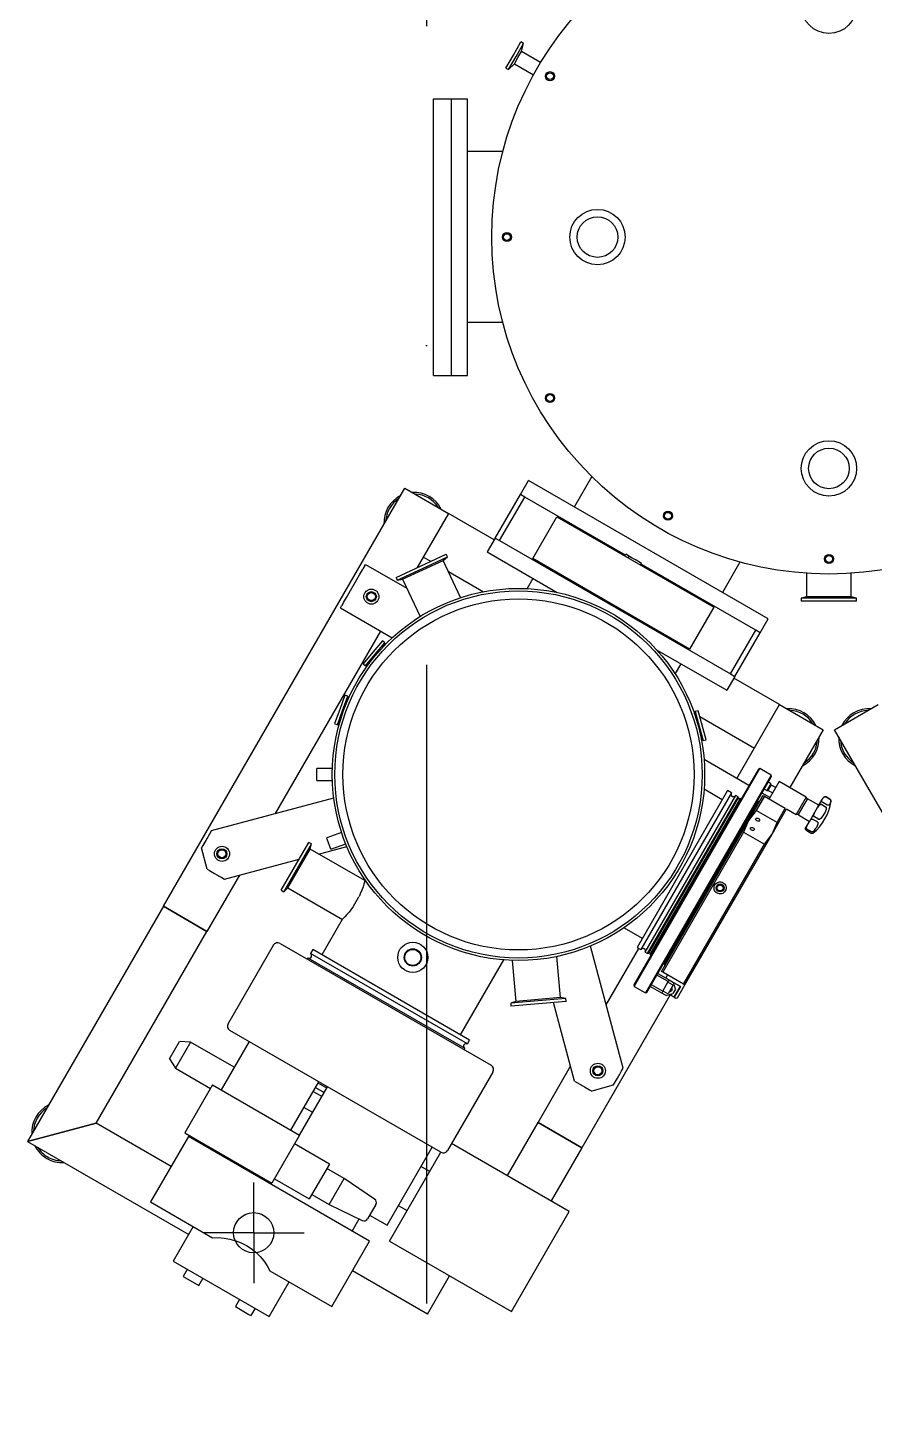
# Model space of a CAD drawing. Header units: millimetres. Extents: x -15291 to 293567, y -98510 to 49398.
# Drawn here: x 25118 to 25960, y 19969 to 21335 of the extents above; entities that cross this region are included whole.
import ezdxf

# ---------------------------------------------------------------- set-up
doc = ezdxf.new("R2010")
doc.units = ezdxf.units.MM
doc.header["$LTSCALE"] = 50
doc.header["$MEASUREMENT"] = 0
for name, pattern in [('AUSGEZOGEN', [0]), ('GEN7A', [6.875, 4.75, -0.875, 0.375, -0.875]), ('STRICHPUNKT', [25.4, 12.7, -6.35, 0, -6.35])]:
    doc.linetypes.add(name, pattern=pattern)
doc.layers.get('0').update_dxf_attribs({"linetype": 'AUSGEZOGEN'})
doc.layers.add('7A', color=4, linetype='GEN7A')
doc.layers.add('AXEN', color=3, linetype='STRICHPUNKT')
doc.layers.add('AM_VIS', color=7, linetype='CONTINUOUS', lineweight=30)

msp = doc.modelspace()

# ---------------------------------------------------------------- linework, layer by layer
at = {"color": 0}
msp.add_circle((25343.2, 20136.4), 20, dxfattribs=at)
at = {"layer": '7A', "color": 0}
for q in [(25343.2, 20186.4), (25293.2, 20136.4), (25343.2, 20086.4), (25393.2, 20136.4)]:
    msp.add_line((25343.2, 20136.4), q, dxfattribs=at)
at = {"layer": 'AM_VIS'}
for p, q in [((25601.3, 21307.4), (25608.8, 21320.4)), ((25603.9, 21305.9), (25611.4, 21318.9)), ((25611.4, 21318.9), (25608.8, 21320.4)), ((25609.2, 21310.9), (25611.4, 21318.9)), ((25593.8, 21294.4), (25601.3, 21307.4)), ((25596.4, 21292.9), (25603.9, 21305.9)), ((25602.2, 21298.8), (25605.7, 21304.9)), ((25605.7, 21304.9), (25609.2, 21310.9)), ((25628.2, 21300), (25609.2, 21310.9)), ((25593.8, 21294.4), (25596.4, 21292.9)), ((25596.4, 21292.9), (25602.2, 21298.8)), ((25602.2, 21298.8), (25621.2, 21287.8)), ((25521.8, 20988.9), (25521.8, 21263.9)), ((25521.8, 21263.9), (25539.8, 21263.9)), ((25539.8, 20988.9), (25539.8, 21263.9)), ((25539.8, 20988.9), (25539.8, 21263.9)), ((25539.8, 21263.9), (25555.8, 21263.9)), ((25555.8, 20988.9), (25555.8, 21263.9)), ((25590.7, 21211.4), (25555.8, 21211.4)), ((25590.7, 21041.4), (25555.8, 21041.4)), ((25521.8, 20988.9), (25539.8, 20988.9)), ((25539.8, 20988.9), (25555.8, 20988.9)), ((25675.8, 20891.7), (25679.1, 20888.3)), ((25675.8, 20891.7), (25675.8, 20891.7)), ((25253.4, 20461), (25493.4, 20876.6)), ((25493.4, 20876.6), (25536.7, 20851.6)), ((25493.4, 20876.6), (25536.7, 20851.6)), ((25608.2, 20870.4), (25616.2, 20884.3)), ((25854.3, 20746.8), (25616.2, 20884.3)), ((25679.1, 20888.3), (25661.6, 20858)), ((25583.2, 20827.1), (25608.2, 20870.4)), ((25587.5, 20824.6), (25612.5, 20867.9)), ((25612.5, 20867.9), (25608.2, 20870.4)), ((25712.6, 20810.1), (25612.5, 20867.9)), ((25536.7, 20851.6), (25505.6, 20797.8)), ((25582.2, 20825.4), (25536.7, 20851.6)), ((25620.5, 20806.7), (25644.5, 20848.3)), ((25644.5, 20848.3), (25800.4, 20758.3)), ((25583.2, 20827.1), (25575.2, 20813.3)), ((25583.2, 20827.1), (25583.2, 20827.1)), ((25583.2, 20827.1), (25587.5, 20824.6)), ((25587.5, 20824.6), (25817, 20692.1)), ((25509.5, 20799.6), (25534.4, 20811.2)), ((25510.8, 20796.9), (25535.7, 20808.5)), ((25511.7, 20808.3), (25519.1, 20804.1)), ((25531.5, 20805), (25535.7, 20808.5)), ((25535.7, 20808.5), (25534.4, 20811.2)), ((25575.2, 20813.3), (25644.9, 20773)), ((25712.1, 20809.3), (25713.1, 20811)), ((25719.4, 20807.3), (25713.1, 20811)), ((25716, 20809.3), (25715, 20807.6)), ((25716, 20809.3), (25722.4, 20805.7)), ((25448.3, 20790.5), (25451.3, 20795.7)), ((25451.3, 20795.7), (25451.7, 20796.5)), ((25453.2, 20799.1), (25451.7, 20796.5)), ((25453.2, 20799.1), (25454.4, 20801)), ((25454.4, 20801), (25495.3, 20777.4)), ((25484.6, 20788), (25509.5, 20799.6)), ((25485.8, 20785.3), (25510.8, 20796.9)), ((25491.2, 20786.2), (25511.4, 20795.6)), ((25511.4, 20795.6), (25531.5, 20805)), ((25548.8, 20768), (25531.5, 20805)), ((25536.7, 20793.9), (25571.5, 20773.8)), ((25776.4, 20716.7), (25620.5, 20806.7)), ((25776.4, 20716.7), (25620.5, 20806.7)), ((25722.3, 20805.7), (25722.4, 20805.7)), ((25728.7, 20802), (25722.4, 20805.7)), ((25727.7, 20800.3), (25728.7, 20802)), ((25842, 20735.4), (25728.2, 20801.1)), ((25826.4, 20803.3), (25808.9, 20773)), ((25435.4, 20768.2), (25448.3, 20790.5)), ((25484.6, 20788), (25485.8, 20785.3)), ((25485.8, 20785.3), (25491.2, 20786.2)), ((25491.2, 20786.2), (25508.5, 20749.1)), ((25620.6, 20787), (25614.8, 20776.9)), ((25892.5, 20792.2), (25892.5, 20768.8)), ((25937, 20768.8), (25937, 20792.2)), ((25432.5, 20763.1), (25435.4, 20768.2)), ((25494.7, 20778.8), (25494.2, 20778)), ((25892.5, 20768.8), (25887.3, 20767.4)), ((25914.8, 20767.4), (25887.3, 20767.4)), ((25887.3, 20767.4), (25887.3, 20764.4)), ((25914.8, 20768.8), (25892.5, 20768.8)), ((25937, 20768.8), (25914.8, 20768.8)), ((25942.3, 20767.4), (25914.8, 20767.4)), ((25942.3, 20767.4), (25937, 20768.8)), ((25942.3, 20764.4), (25942.3, 20767.4)), ((25429.4, 20757.7), (25430.5, 20759.7)), ((25429.4, 20757.7), (25480.8, 20728)), ((25432, 20762.3), (25430.5, 20759.7)), ((25432, 20762.3), (25432.5, 20763.1)), ((25800.4, 20758.3), (25776.4, 20716.7)), ((25914.8, 20764.4), (25887.3, 20764.4)), ((25942.3, 20764.4), (25914.8, 20764.4)), ((25846.3, 20732.9), (25854.3, 20746.8)), ((25469.2, 20734.7), (25364.4, 20553.2)), ((25817, 20692.1), (25842, 20735.4)), ((25821.3, 20689.6), (25846.3, 20732.9)), ((25846.3, 20732.9), (25842, 20735.4)), ((25461.5, 20713.6), (25451.9, 20702.1)), ((25454.2, 20700.1), (25463.8, 20711.6)), ((25471.2, 20725), (25461.5, 20713.6)), ((25463.8, 20711.6), (25473.5, 20723.1)), ((25473.5, 20723.1), (25471.2, 20725)), ((25471.4, 20718.8), (25473.5, 20723.1)), ((25743.6, 20716), (25813.3, 20675.8)), ((25451.9, 20702.1), (25454.2, 20700.1)), ((25454.2, 20700.1), (25458.1, 20702.9)), ((25762, 20691.9), (25767.9, 20702)), ((25821.3, 20689.6), (25813.3, 20675.8)), ((25817, 20692.1), (25821.3, 20689.6)), ((25865.8, 20661.6), (25820.3, 20687.9)), ((25433.8, 20670.8), (25428.7, 20656.7)), ((25436.7, 20669.8), (25433.8, 20670.8)), ((25431.5, 20655.7), (25436.7, 20669.8)), ((25436.2, 20665), (25436.7, 20669.8)), ((25823.3, 20588), (25865.8, 20661.6)), ((25865.8, 20661.6), (25909.1, 20636.6)), ((25865.8, 20661.6), (25909.1, 20636.6)), ((25920.4, 20636.6), (25963.7, 20661.6)), ((25920.4, 20636.6), (25963.7, 20661.6)), ((25428.7, 20656.7), (25423.6, 20642.6)), ((25426.4, 20641.6), (25431.5, 20655.7)), ((25426.4, 20641.6), (25429.1, 20645.5)), ((25781, 20652.9), (25782, 20652.3)), ((25784.9, 20655.5), (25782, 20654.7)), ((25782, 20654.7), (25782, 20649.9)), ((25782, 20654.7), (25785.9, 20640.2)), ((25788.8, 20641), (25784.9, 20655.5)), ((25786.4, 20649.7), (25840.8, 20618.3)), ((25423.6, 20642.6), (25426.4, 20641.6)), ((25785.9, 20640.2), (25789.8, 20625.7)), ((25787.4, 20629.9), (25789.8, 20625.7)), ((25792.7, 20626.5), (25788.8, 20641)), ((25909.1, 20636.6), (25875.9, 20579.1)), ((26160.4, 20221), (25920.4, 20636.6)), ((25789.8, 20625.7), (25792.7, 20626.5)), ((25835.3, 20581.1), (25790.7, 20606.9)), ((25421.4, 20598.1), (25405.8, 20598.1)), ((25405.8, 20586.1), (25405.8, 20598.1)), ((25844.8, 20597.5), (25720.8, 20382.8)), ((25721.2, 20381.4), (25846.2, 20597.9)), ((25857.5, 20591.4), (25732.5, 20374.9)), ((25733.8, 20375.3), (25857.8, 20590)), ((25846.2, 20597.9), (25844.8, 20597.5)), ((25857.5, 20591.4), (25846.2, 20597.9)), ((25857.8, 20590), (25857.5, 20591.4)), ((25405.8, 20586.1), (25421.4, 20586.1)), ((25814.1, 20576), (25724.1, 20420.2)), ((25808.8, 20566.9), (25790.7, 20577.4)), ((25818, 20573.8), (25814.1, 20576)), ((25850.6, 20577.5), (25853.2, 20576)), ((25857.2, 20582.9), (25853.2, 20576)), ((25853.2, 20576), (25854.5, 20576.3)), ((25854.5, 20576.3), (25857.5, 20581.5)), ((25854.5, 20576.3), (25858.9, 20573.8)), ((25857.2, 20582.9), (25854.6, 20584.4)), ((25865.4, 20585.1), (25855.4, 20567.8)), ((25857.5, 20581.5), (25857.2, 20582.9)), ((25861.9, 20579), (25857.5, 20581.5)), ((25892.2, 20569.6), (25865.4, 20585.1)), ((25301.3, 20536.3), (25422.7, 20568.8)), ((25818, 20573.8), (25728, 20417.9)), ((25732.3, 20415.4), (25822.3, 20571.3)), ((25734.5, 20414.2), (25824.5, 20570)), ((25825, 20569.1), (25735.5, 20414.1)), ((25737.3, 20413.1), (25826.8, 20568.1)), ((25844, 20565.1), (25751, 20404)), ((25751.2, 20403.3), (25844.7, 20565.3)), ((25824.5, 20570), (25822.3, 20571.3)), ((25825, 20569.1), (25824.2, 20569.6)), ((25827.6, 20567.7), (25826.8, 20568.1)), ((25834.9, 20546.3), (25849.3, 20571.3)), ((25850.6, 20570.5), (25842.4, 20556.3)), ((25844.7, 20565.3), (25844, 20565.1)), ((25845.6, 20564.8), (25844.7, 20565.3)), ((25856.1, 20569.1), (25848.3, 20573.6)), ((25850.6, 20570.5), (25871.4, 20558.5)), ((25892.2, 20569.6), (25882.2, 20552.3)), ((25885, 20553), (25893, 20566.9)), ((25892.2, 20569.6), (25893, 20566.9)), ((25893, 20566.9), (25893.5, 20567.7)), ((25904.9, 20561.6), (25893.5, 20567.7)), ((25903.5, 20559.1), (25907.7, 20566.4)), ((25907.6, 20562.3), (25911.5, 20560)), ((25907.7, 20566.4), (25908.8, 20568.3)), ((25912.6, 20561.9), (25908.7, 20564.1)), ((25908.8, 20568.3), (25909.2, 20569)), ((25915.8, 20567.5), (25911.9, 20569.8)), ((25911.9, 20569.7), (25915.8, 20567.5)), ((25840.1, 20558.4), (25839.7, 20558.6)), ((25863.2, 20544.3), (25842.4, 20556.3)), ((25858.3, 20532.8), (25872.7, 20557.8)), ((25863.2, 20544.3), (25871.4, 20558.5)), ((25872.7, 20557.8), (25882.2, 20552.3)), ((25882.2, 20552.3), (25885, 20553)), ((25884.5, 20552.1), (25885, 20553)), ((25884.5, 20552.1), (25895.5, 20545.3)), ((25895.7, 20545.6), (25900.9, 20554.7)), ((25904.3, 20547.5), (25900.4, 20549.8)), ((25900.9, 20554.7), (25903.5, 20559.1)), ((25301.3, 20536.3), (25299.7, 20533.5)), ((25430.5, 20534.5), (25415.8, 20529.2)), ((25748.3, 20396.3), (25834.9, 20546.3)), ((25830, 20534.8), (25749.6, 20395.6)), ((25830, 20534.8), (25850.8, 20522.8)), ((25891.3, 20538), (25893.6, 20542.1)), ((25892.7, 20536.4), (25896.6, 20534.1)), ((25897.2, 20535.1), (25893.3, 20537.4)), ((25893.6, 20542.1), (25895.7, 20545.6)), ((25899.1, 20547.4), (25903, 20545.2)), ((25292.7, 20521.4), (25291.4, 20519.1)), ((25297.6, 20529.8), (25297, 20528.7)), ((25370.6, 20477), (25398.1, 20524.6)), ((25373.2, 20475.5), (25400.7, 20523.1)), ((25400.7, 20523.1), (25398.1, 20524.6)), ((25399.3, 20517.9), (25400.7, 20523.1)), ((25407.7, 20513), (25435.7, 20520.5)), ((25416.3, 20527.9), (25415.8, 20529.2)), ((25420, 20517.9), (25416.3, 20527.9)), ((25420, 20517.9), (25434.6, 20523.2)), ((25770.4, 20383.6), (25850.8, 20522.8)), ((25771.7, 20382.8), (25858.3, 20532.8)), ((25297.1, 20497.9), (25291.4, 20519.1)), ((25314.3, 20488), (25388.5, 20507.9)), ((25377.1, 20479.3), (25399.3, 20517.9)), ((25453.6, 20486.5), (25399.3, 20517.9)), ((25297.1, 20497.9), (25299.4, 20496.6)), ((25329, 20491.9), (25296.7, 20436)), ((25306.7, 20492.3), (25307.8, 20491.7)), ((25311.5, 20489.6), (25314.3, 20488)), ((25373.2, 20475.5), (25377.1, 20479.3)), ((25377.1, 20479.3), (25431.3, 20448)), ((25453.9, 20487.2), (25453.7, 20486.8)), ((25370.6, 20477), (25373.2, 20475.5)), ((25442.4, 20461.3), (25447.6, 20470.3)), ((25448.1, 20471.2), (25447.6, 20470.3)), ((25253.4, 20461), (25118.4, 20227.1)), ((25296.7, 20436), (25253.4, 20461)), ((25253.4, 20461), (25296.7, 20436)), ((25442.4, 20461.3), (25441.9, 20460.4)), ((25431.2, 20447.8), (25410.9, 20412.7)), ((25711.2, 20439.7), (25729.3, 20429.3)), ((25186.7, 20245.4), (25296.7, 20436)), ((25317.7, 20344.3), (25362.7, 20422.2)), ((25369.5, 20424.1), (25579.1, 20303.1)), ((25401.8, 20418), (25399.6, 20414.1)), ((25555.5, 20324.1), (25399.6, 20414.1)), ((25557.7, 20328), (25401.8, 20418)), ((25648, 20370.4), (25644.4, 20411.1)), ((25710.4, 20300.1), (25677.9, 20421.5)), ((25693.5, 20363.2), (25725.8, 20419.2)), ((25724.1, 20420.2), (25728, 20417.9)), ((25732.3, 20415.4), (25734.5, 20414.2)), ((25734.7, 20414.6), (25735.5, 20414.1)), ((25737.3, 20413.1), (25738.1, 20412.6)), ((25397.1, 20409.8), (25396.4, 20408.6)), ((25397.1, 20409.8), (25553, 20319.8)), ((25548.6, 20333.2), (25591.6, 20407.7)), ((25600.1, 20407.2), (25603.7, 20366.5)), ((25751, 20404), (25751.2, 20403.3)), ((25751.2, 20403.3), (25752.1, 20402.8)), ((25754.5, 20411), (25754.9, 20410.7)), ((25755.1, 20386.1), (25743.8, 20392.6)), ((25744.8, 20394.3), (25756.1, 20387.8)), ((25770.4, 20383.6), (25749.6, 20395.6)), ((25749.6, 20376.6), (25755.1, 20386.1)), ((25754.4, 20392.8), (25752.6, 20389.8)), ((25759.5, 20382.9), (25754.8, 20385.6)), ((25756.1, 20387.8), (25755.1, 20386.1)), ((25756.1, 20387.8), (25760.4, 20385.3)), ((25762.3, 20378.5), (25760.4, 20385.3)), ((25760.4, 20385.3), (25767.4, 20381.3)), ((25760.4, 20385.3), (25766.9, 20381.6)), ((25648, 20370.4), (25625.8, 20368.4)), ((25653.3, 20369.4), (25648, 20370.4)), ((25756.9, 20372.9), (25669.1, 20221)), ((25720.8, 20382.8), (25721.2, 20381.4)), ((25721.2, 20381.4), (25732.5, 20374.9)), ((25732.5, 20374.9), (25733.8, 20375.3)), ((25748.6, 20374.8), (25737.3, 20381.3)), ((25738.3, 20383.1), (25749.6, 20376.6)), ((25749.6, 20376.6), (25748.6, 20374.8)), ((25752.9, 20372.3), (25748.6, 20374.8)), ((25749.8, 20377), (25754.5, 20374.3)), ((25752.9, 20372.3), (25759.8, 20374.2)), ((25759.7, 20382.1), (25755.3, 20374.5)), ((25760.7, 20370.7), (25756.3, 20373.2)), ((25762.3, 20378.5), (25759.8, 20374.2)), ((25766.9, 20381.6), (25760.7, 20370.7)), ((25767.4, 20381.3), (25761.1, 20370.5)), ((25761.1, 20370.5), (25762.8, 20369.5)), ((25764.2, 20369.9), (25771.7, 20382.8)), ((25626, 20367), (25598.6, 20364.6)), ((25603.7, 20366.5), (25598.6, 20364.6)), ((25598.6, 20364.6), (25598.8, 20361.6)), ((25626.2, 20364), (25598.8, 20361.6)), ((25625.8, 20368.4), (25603.7, 20366.5)), ((25653.3, 20369.4), (25626, 20367)), ((25653.6, 20366.4), (25626.2, 20364)), ((25662.1, 20287.2), (25641.1, 20365.3)), ((25653.6, 20366.4), (25653.3, 20369.4)), ((25762.8, 20369.5), (25764.2, 20369.9)), ((25529.1, 20216.5), (25319.5, 20337.5)), ((25259.4, 20309.3), (25269.4, 20326.6)), ((25280.5, 20325.9), (25265.5, 20299.9)), ((25280.5, 20325.9), (25269.4, 20326.6)), ((25323.8, 20300.9), (25280.5, 20325.9)), ((25338.6, 20326.5), (25310.8, 20278.4)), ((25552.3, 20318.6), (25553, 20319.8)), ((25555.5, 20324.1), (25557.7, 20328)), ((25259.4, 20309.3), (25265.5, 20299.9)), ((25625.8, 20246), (25658.1, 20301.9)), ((25265.5, 20299.9), (25300.2, 20279.9)), ((25580.9, 20296.2), (25535.9, 20218.3)), ((25706, 20292.6), (25706.7, 20293.6)), ((25708.8, 20297.3), (25710.4, 20300.1)), ((25302.2, 20283.4), (25274.7, 20235.8)), ((25302.2, 20283.4), (25388.8, 20233.4)), ((25380.1, 20238.4), (25407.9, 20286.5)), ((25388.8, 20233.4), (25416.5, 20281.5)), ((25402.4, 20277), (25411.1, 20272)), ((25404.7, 20280.9), (25413.3, 20275.9)), ((25415.8, 20280.2), (25407.2, 20285.2)), ((25662.1, 20287.2), (25664.9, 20285.6)), ((25668.5, 20283.4), (25669.6, 20282.8)), ((25676.9, 20278.6), (25679.2, 20277.3)), ((25700.5, 20283), (25679.2, 20277.3)), ((25700.5, 20283), (25701.8, 20285.2)), ((25401.8, 20255.9), (25393.1, 20260.9)), ((25186.7, 20245.4), (25118.4, 20227.1)), ((25118.4, 20227.1), (25186.7, 20245.4)), ((25261.2, 20202.4), (25186.7, 20245.4)), ((25274.7, 20235.8), (25361.3, 20185.8)), ((25595.4, 20193.2), (25625.8, 20246)), ((25669.1, 20221), (25625.8, 20246)), ((25625.8, 20246), (25669.1, 20221)), ((25118.4, 20227.1), (25278.6, 20134.6)), ((25278.3, 20232), (25240.8, 20167.1)), ((25458.4, 20128), (25278.3, 20232)), ((25296.3, 20223.3), (25295.6, 20222)), ((25388.8, 20233.4), (25361.3, 20185.8)), ((25418.4, 20204.7), (25383.8, 20224.7)), ((25475.7, 20143.9), (25520.4, 20221.5)), ((25656.8, 20157.7), (25539.9, 20225.2)), ((25669.1, 20221), (25638.7, 20168.2)), ((25478.1, 20128.1), (25529.1, 20216.5)), ((25418.4, 20204.7), (25398.4, 20170.1)), ((25433.2, 20190.4), (25415.9, 20200.4)), ((25518.1, 20197.4), (25509.4, 20202.4)), ((25363.8, 20190.1), (25398.4, 20170.1)), ((25418.2, 20164.4), (25433.2, 20190.4)), ((25463.3, 20169.9), (25433.2, 20190.4)), ((25240.8, 20167.1), (25302.4, 20131.5)), ((25400.9, 20174.4), (25418.2, 20164.4)), ((25418.2, 20164.4), (25451, 20148.6)), ((25464.5, 20164.6), (25456.2, 20150.2)), ((25458.4, 20153.9), (25475.7, 20143.9)), ((25486.9, 20163.4), (25495.6, 20158.4)), ((25599.3, 20058.1), (25656.8, 20157.7)), ((25283.2, 20142.6), (25263.2, 20108)), ((25441.1, 20138), (25448, 20150.1)), ((25420.9, 20063.1), (25458.4, 20128)), ((25478.1, 20128.1), (25599.3, 20058.1)), ((25263.2, 20108), (25358.5, 20053)), ((25277, 20100), (25273, 20093)), ((25359.3, 20098.7), (25420.9, 20063.1)), ((25515.8, 20055.4), (25441.3, 20098.4)), ((25273, 20093), (25275.3, 20091.7)), ((25275.3, 20091.7), (25288.6, 20084)), ((25288.6, 20084), (25292.6, 20091)), ((25358.5, 20053), (25378.5, 20087.6)), ((25515.8, 20055.4), (25537.9, 20093.6)), ((25329.1, 20069.9), (25325.1, 20063)), ((25325.1, 20063), (25338.4, 20055.3)), ((25340.7, 20054), (25344.7, 20060.9)), ((25338.4, 20055.3), (25340.7, 20054))]:
    msp.add_line(p, q, dxfattribs=at)
for points in [[(25849.3, 20571.3), (25850.6, 20570.5)], [(25903.5, 20559.1), (25903.7, 20559.4), (25904.8, 20561), (25905.4, 20561.7), (25906.1, 20562.2), (25906.4, 20562.3), (25906.6, 20562.4), (25906.9, 20562.4), (25907.2, 20562.4), (25907.4, 20562.4), (25907.6, 20562.3)], [(25908.7, 20564.1), (25908.4, 20564.3), (25908.2, 20564.5), (25908, 20564.7), (25907.8, 20564.9), (25907.6, 20565), (25907.5, 20565.2), (25907.4, 20565.4), (25907.4, 20565.7), (25907.6, 20566.2), (25907.7, 20566.4)], [(25908.8, 20568.3), (25908.9, 20568.6), (25909.5, 20569.2), (25909.8, 20569.5), (25910.2, 20569.8), (25910.5, 20569.9), (25910.7, 20569.9), (25911, 20570), (25911.3, 20569.9), (25911.6, 20569.9), (25911.9, 20569.7)], [(25914.5, 20561.5), (25914.4, 20561.4), (25914.1, 20561.4), (25913.9, 20561.4), (25913.7, 20561.4), (25913.4, 20561.5), (25913.1, 20561.6), (25912.9, 20561.7), (25912.6, 20561.9)], [(25916.7, 20565.2), (25916.6, 20565.1), (25916.2, 20563.9), (25915.8, 20562.9), (25915.2, 20562.1), (25914.6, 20561.6), (25914.5, 20561.5)], [(25915.8, 20567.5), (25916.1, 20567.3), (25916.3, 20567.1), (25916.5, 20566.8), (25916.6, 20566.5), (25916.7, 20566.3), (25916.7, 20566), (25916.7, 20565.5), (25916.7, 20565.2)], [(25842.4, 20556.3), (25834.9, 20546.3)], [(25895.7, 20545.6), (25895.9, 20545.9), (25896.5, 20546.8), (25896.9, 20547.2), (25897.3, 20547.5), (25897.6, 20547.6), (25897.8, 20547.7), (25898.2, 20547.7), (25898.5, 20547.7), (25898.8, 20547.6), (25899.1, 20547.4)], [(25900.4, 20549.8), (25900.2, 20549.9), (25900, 20550.1), (25899.9, 20550.3), (25899.8, 20550.5), (25899.7, 20550.8), (25899.7, 20551), (25899.8, 20552.2), (25900.3, 20553.4), (25900.9, 20554.7)], [(25907.1, 20548.6), (25906.7, 20548.2), (25905.7, 20547.5), (25905.5, 20547.4), (25905.3, 20547.4), (25905, 20547.3), (25904.8, 20547.3), (25904.5, 20547.4), (25904.3, 20547.5)], [(25911.9, 20556.9), (25911.8, 20556.7), (25910.9, 20554.5), (25909.8, 20552.5), (25908.5, 20550.5), (25907.2, 20548.8), (25907.1, 20548.6)], [(25911.5, 20560), (25911.7, 20559.9), (25911.9, 20559.7), (25912, 20559.5), (25912.1, 20559.2), (25912.2, 20559), (25912.2, 20558.7), (25912.1, 20557.8), (25911.9, 20556.9), (25911.9, 20556.9)], [(25834.9, 20546.3), (25830, 20534.8)], [(25858.3, 20532.8), (25863.2, 20544.3)], [(25891.3, 20538), (25891.3, 20538), (25891.3, 20537.8), (25891.3, 20537.6), (25891.5, 20537.4), (25891.6, 20537.2), (25891.7, 20537.1), (25891.9, 20536.9), (25892.2, 20536.7), (25892.4, 20536.5), (25892.7, 20536.4)], [(25893.3, 20537.4), (25893, 20537.6), (25892.8, 20537.8), (25892.6, 20538.1), (25892.6, 20538.5), (25892.5, 20538.8), (25892.5, 20539.2), (25892.6, 20539.8), (25892.8, 20540.4), (25893.4, 20541.7), (25893.6, 20542.1)], [(25896.6, 20534.1), (25896.8, 20534), (25897.1, 20533.8), (25897.4, 20533.7), (25897.6, 20533.7), (25897.8, 20533.6), (25898, 20533.6), (25898.3, 20533.6), (25898.4, 20533.6)], [(25899.9, 20536.2), (25899.6, 20535.8), (25899, 20535.4), (25898.8, 20535.2), (25898.5, 20535.1), (25898.1, 20535), (25897.8, 20535), (25897.4, 20535), (25897.2, 20535.1)], [(25903.7, 20542.8), (25903.7, 20542.7), (25903.1, 20541.1), (25902.3, 20539.5), (25901.2, 20537.9), (25900, 20536.3), (25899.9, 20536.2)], [(25903, 20545.2), (25903.2, 20545), (25903.4, 20544.8), (25903.6, 20544.5), (25903.7, 20544.3), (25903.8, 20544), (25903.9, 20543.7), (25903.8, 20543.2), (25903.7, 20542.8)], [(25297, 20528.7), (25295.6, 20526.4), (25292.7, 20521.4)], [(25299.7, 20533.5), (25298.3, 20531), (25297.6, 20529.8)], [(25850.8, 20522.8), (25858.3, 20532.8)], [(25898.4, 20533.6), (25898.5, 20533.6), (25898.8, 20533.7), (25898.9, 20533.7)], [(25299.4, 20496.6), (25304.4, 20493.7), (25306.7, 20492.3)], [(25307.8, 20491.7), (25309, 20491), (25311.5, 20489.6)], [(25453.7, 20486.8), (25453.6, 20486.7), (25453.6, 20486.4), (25453.4, 20485.8), (25453.2, 20485.1), (25452.6, 20483), (25451.8, 20480.3), (25450.6, 20477.1), (25449.1, 20473.4), (25448.2, 20471.5), (25448.1, 20471.2)], [(25809.6, 20484.5), (25810.6, 20483.8), (25811.4, 20483), (25812, 20482), (25812.4, 20480.9), (25812.6, 20479.7), (25812.6, 20478.5), (25812.3, 20477.4), (25811.8, 20476.3), (25811.1, 20475.4), (25810.3, 20474.6), (25809.2, 20473.9), (25808.2, 20473.5), (25807, 20473.3), (25805.8, 20473.4), (25804.7, 20473.6), (25803.6, 20474.1), (25802.7, 20474.8), (25801.8, 20475.7), (25801.2, 20476.7), (25800.8, 20477.8), (25800.6, 20478.9), (25800.7, 20480.1), (25800.9, 20481.3), (25801.4, 20482.3), (25802.1, 20483.3), (25803, 20484.1), (25804, 20484.7), (25805.1, 20485.1), (25806.2, 20485.3), (25807.4, 20485.3), (25808.6, 20485), (25809.6, 20484.5)], [(25441.9, 20460.4), (25441.7, 20460.2), (25440.5, 20458.4), (25438.1, 20455.3), (25435.9, 20452.7), (25433.9, 20450.6), (25432.4, 20449.1), (25431.9, 20448.5), (25431.5, 20448.1), (25431.2, 20447.9), (25431.2, 20447.8)], [(25749.6, 20395.6), (25748.3, 20396.3)], [(25771.7, 20382.8), (25770.4, 20383.6)], [(25701.8, 20285.2), (25704.7, 20290.2), (25706, 20292.6)], [(25706.7, 20293.6), (25707.3, 20294.8), (25708.8, 20297.3)], [(25664.9, 20285.6), (25667.4, 20284.1), (25668.5, 20283.4)], [(25669.6, 20282.8), (25671.9, 20281.5), (25676.9, 20278.6)], [(25302.4, 20131.5), (25307.9, 20131.6), (25313.8, 20131.2), (25319.6, 20130.2), (25325.3, 20128.5), (25330.7, 20126.4), (25335.9, 20123.8), (25340.7, 20120.6), (25345.3, 20117), (25349.5, 20112.9), (25353.3, 20108.4), (25356.6, 20103.5), (25359.3, 20098.7)]]:
    msp.add_lwpolyline(points, dxfattribs=at)
for centre, radius in [((25914.8, 21126.4), 335), ((25914.8, 21356.4), 27.5), ((25637.6, 21286.4), 4.5), ((25637.6, 21286.4), 3.4), ((25684.8, 21126.4), 27.5), ((25684.8, 21126.4), 20.2), ((25594.8, 21126.4), 4.5), ((25594.8, 21126.4), 3.4), ((25637.6, 20966.4), 4.5), ((25637.6, 20966.4), 3.4), ((25914.8, 20896.4), 27.5), ((25914.8, 20896.4), 20.2), ((25754.8, 20849.3), 4.5), ((25754.8, 20849.3), 3.4), ((25914.8, 20806.4), 4.5), ((25914.8, 20806.4), 3.4), ((25606.3, 20592.1), 185), ((25606.3, 20592.1), 182.5), ((25606.3, 20592.1), 174.5), ((25460.1, 20768.9), 7.5), ((25460.1, 20768.9), 5), ((25460.1, 20768.9), 4), ((25311.7, 20513.2), 7.5), ((25311.6, 20513.2), 5), ((25311.6, 20513.2), 4), ((25806.6, 20479.3), 4), ((25806.6, 20479.3), 3), ((25501.3, 20410.2), 15), ((25501.3, 20410.2), 8.6), ((25501.3, 20410.2), 8), ((25685.2, 20297.5), 7.5), ((25685.2, 20297.5), 5), ((25685.2, 20297.5), 4)]:
    msp.add_circle(centre, radius, dxfattribs=at)
for centre, radius, start, end in [((25502.6, 20842.5), 30, 116.4427, 183.5573), ((25502.6, 20842.5), 28.3, 122.2234, 177.7766), ((25502.6, 20842.5), 30, 26.4427, 93.5573), ((25502.6, 20842.5), 28.3, 32.2234, 87.7766), ((25875, 20627.5), 30, 26.4427, 93.5573), ((25954.6, 20627.5), 30, 86.4427, 153.5573), ((25875, 20627.5), 28.3, 32.2234, 87.7766), ((25954.6, 20627.5), 28.3, 92.2234, 147.7766), ((25875, 20627.5), 30, 296.4427, 3.5573), ((25875, 20627.5), 28.3, 302.2234, 357.7766), ((25954.6, 20627.5), 30, 176.4427, 243.5573), ((25954.6, 20627.5), 28.3, 182.2234, 237.7766), ((25820.1, 20572.5), 2.5, 150, 330), ((25825.9, 20568.6), 1, 150, 330), ((25867.3, 20572.4), 50, 309.2574, 352.0243), ((25910.9, 20568), 2, 60, 150), ((25914.8, 20565.8), 2, 352.0243, 60), ((25367, 20419.7), 5, 60, 150), ((25398.3, 20411.9), 2.5, 240, 60), ((25730.1, 20416.7), 2.5, 330, 150), ((25736.4, 20413.6), 1, 330, 150), ((25754.8, 20374.8), 0.6, 240, 330), ((25756.7, 20378.8), 2.5, 263.5782, 36.4218), ((25759.2, 20382.4), 0.6, 330, 60), ((25322, 20341.8), 5, 150, 240), ((25554.2, 20321.9), 2.5, 60, 240), ((25576.6, 20298.7), 5, 330, 60), ((25152.6, 20236.3), 30, 116.4427, 183.5573), ((25152.6, 20236.3), 28.3, 122.2234, 177.7766), ((25152.6, 20236.3), 30, 206.4427, 240), ((25152.6, 20236.3), 28.3, 212.2234, 240), ((25152.6, 20236.3), 30, 240, 273.5573), ((25152.6, 20236.3), 28.3, 240, 267.7766), ((25531.6, 20220.8), 5, 240, 330), ((25461.1, 20166.6), 4, 330, 55.7108), ((25452.8, 20152.2), 4, 244.2892, 330)]:
    msp.add_arc(centre, radius, start, end, dxfattribs=at)
for centre in [(25844, 20547.1), (25838.7, 20537.9)]:
    msp.add_ellipse(centre, major_axis=(1.73, -1), ratio=0.707107, start_param=-6.283185, end_param=0, dxfattribs=at)
at = {"layer": 'AXEN', "linetype": 'STRICHPUNKT'}
msp.add_line((25515, 37212.3), (25515, 14381.6), dxfattribs=at)

doc.saveas('drawing.dxf')
